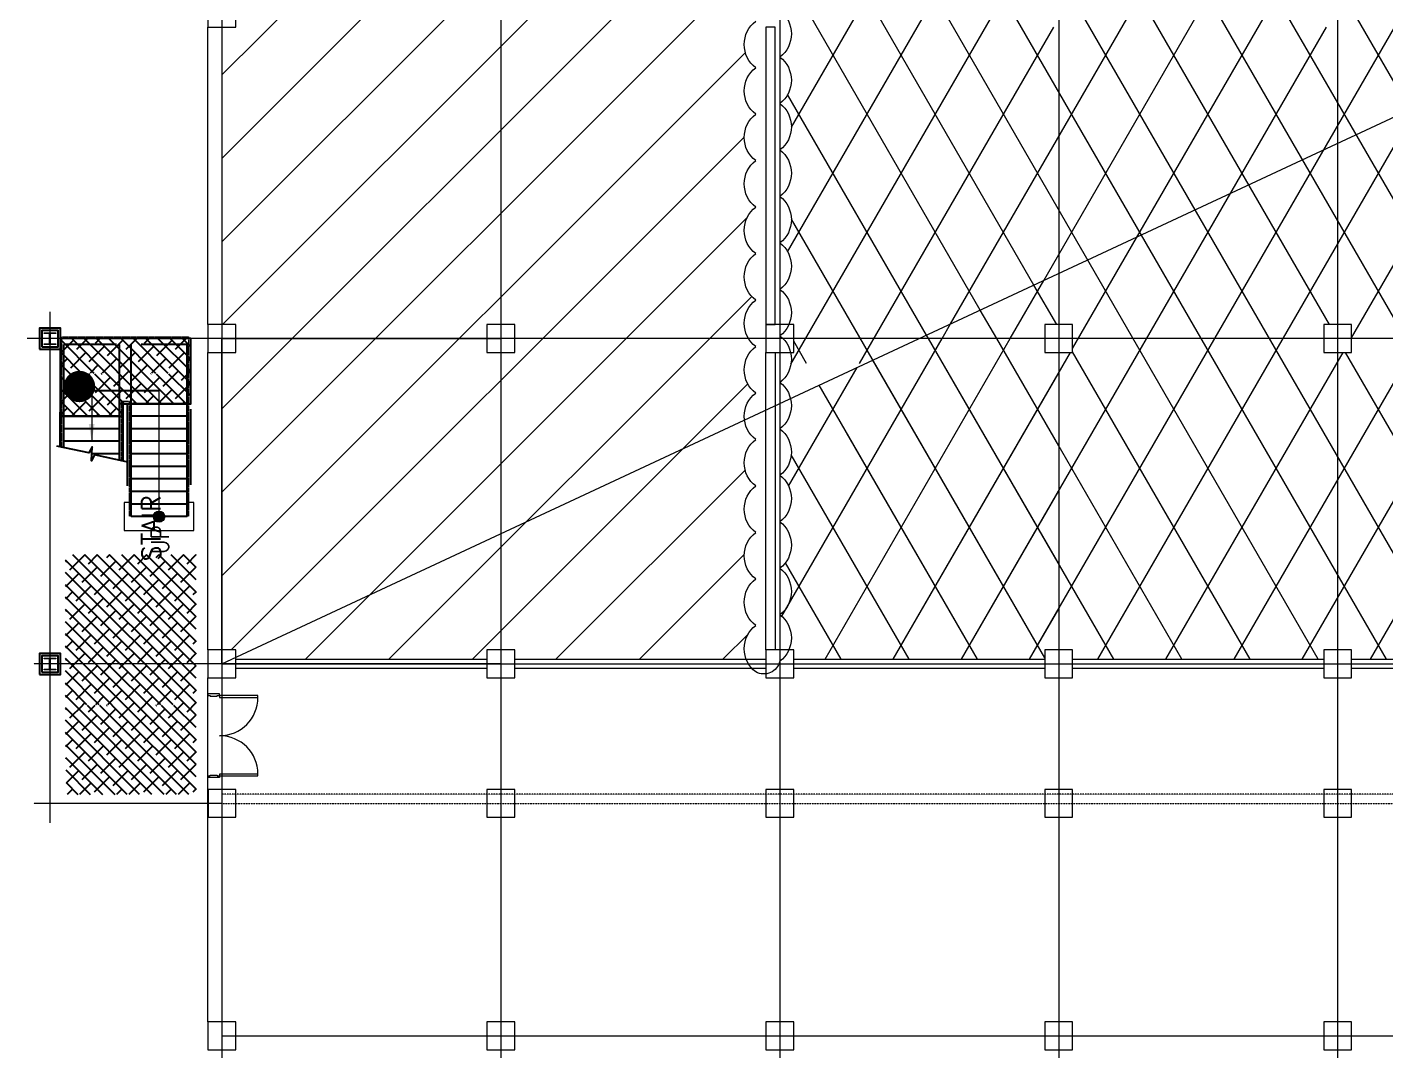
# Model space of a CAD drawing. Extents: x -59767 to 1106559, y -1290 to 1129522.
# Drawn here: x 597849 to 627075, y 431968 to 453993 of the extents above; entities that cross this region are included whole.
import ezdxf

# ---------------------------------------------------------------- set-up
doc = ezdxf.new("R2010")
doc.units = 0
for name, pattern in [('CENTER', [2, 1.25, -0.25, 0.25, -0.25]), ('HIDDEN', [0.375, 0.25, -0.125]), ('PHANTOMX2', [5, 2.5, -0.5, 0.5, -0.5, 0.5, -0.5])]:
    doc.linetypes.add(name, pattern=pattern)
doc.layers.get('0').update_dxf_attribs({"linetype": 'CONTINUOUS', "lineweight": 9})
for name, color, linetype, lineweight in [('CENTER', 1, 'CENTER', 9), ('COL', 4, 'CONTINUOUS', 5), ('COLUMN', 2, 'CONTINUOUS', 9), ('DOOR', 4, 'CONTINUOUS', 9), ('DRY WALL', 254, 'HIDDEN', 9), ('TEXT', 3, 'CONTINUOUS', 9), ('WALL', 7, 'CONTINUOUS', 9), ('WALL_200', 3, 'CONTINUOUS', 9), ('WALL_300', 7, 'CONTINUOUS', 9), ('중간선', 5, 'CONTINUOUS', 9), ('중심선', 1, 'CENTER', 9)]:
    doc.layers.add(name, color=color, linetype=linetype, lineweight=lineweight)
for name, color, linetype in [('CY', 4, 'CONTINUOUS'), ('DIM', 7, 'CONTINUOUS'), ('FIN', 6, 'CONTINUOUS'), ('M', 6, 'CONTINUOUS'), ('W-FIN', 4, 'CONTINUOUS')]:
    doc.layers.add(name, color=color, linetype=linetype)
doc.styles.add('ROMANS', font='romans.shx', dxfattribs={"bigfont": 'whgtxt.shx'})
doc.styles.get("Standard").update_dxf_attribs({"font": 'romans.shx', "bigfont": 'whtgtxt.shx'})
pattern_1 = [(60, (0, 0), (-1099.8523, 635), []), (120, (0, 0), (-1099.8523, -635), [])]

# ---------------------------------------------------------------- blocks, each defined once
blk = doc.blocks.new('column600')
at = {"layer": 'COLUMN', "linetype": 'Continuous'}
blk.add_lwpolyline([(-300, -300), (300, -300), (300, 300), (-300, 300)], close=True, dxfattribs=at)
blk = doc.blocks.new('DOT5')
at = {"ltscale": 0.5}
h = blk.add_hatch(color=256, dxfattribs=at)
h.dxf.hatch_style = 1
h.paths.add_polyline_path([(-7579, 38839, 1), (-7339, 38839, 1)])
at = {"color": 0, "ltscale": 0.5}
blk.add_circle((-7459, 38839), 120, dxfattribs=at)
blk = doc.blocks.new('ARR')
blk.add_solid([(3, -0.5), (3, 0.5), (0, 0)])
blk = doc.blocks.new('DOOR1800')
at = {"layer": 'DOOR', "color": 7}
for points in [[(35, 950), (35, 125), (75, 125), (75, 950), (35, 950)], [(1725, 950), (1725, 125), (1765, 125), (1765, 950), (1725, 950)]]:
    blk.add_lwpolyline(points, dxfattribs=at)
for points in [[(0, 125), (0, -125), (35, -125), (35, -75), (50, -75), (50, 75), (35, 75), (35, 125)], [(1800, 125), (1800, -125), (1765, -125), (1765, -75), (1750, -75), (1750, 75), (1765, 75), (1765, 125)]]:
    blk.add_lwpolyline(points, close=True, dxfattribs=at)
for centre, start, end in [((75, 125), 0, 90), ((1725, 125), 90, 180)]:
    blk.add_arc(centre, 825, start, end, dxfattribs=at)

msp = doc.modelspace()

# ---------------------------------------------------------------- hatches: boundary and pattern name
at = {"layer": 'M', "ltscale": 0.5}
h = msp.add_hatch(dxfattribs=at)
h.set_pattern_fill('ANSI38', color=6, scale=1500, angle=90)
h.set_pattern_definition([(135, (787376.12, 291603.08), (-132.58252, -132.58252), []), (225, (787376.12, 291603.08), (-132.58252, -397.74756), [468.75, -281.25])])
h.paths.add_polyline_path([(598557.3, 447292.1), (598557.3, 445622.1), (598637.3, 445622.1), (599917.3, 445622.1), (599917.3, 445892.1), (601367.3, 445892.1), (601367.3, 447292.1)])
h.paths.add_polyline_path([(599564.5, 446537.1), (598910.1, 446537.1), (599041.5, 446551.5), (599420.8, 446551.5)], flags=16)
h.paths.add_polyline_path([(601014.5, 446537.1), (600360.1, 446537.1), (600512.9, 446551.5), (600892.2, 446551.5)], flags=16)
h = msp.add_hatch(dxfattribs=at)
h.set_pattern_fill('ANSI38', color=6, scale=1500, angle=90)
h.set_pattern_definition([(135, (787492.13, 284467.28), (-132.58252, -132.58252), []), (225, (787492.13, 284467.28), (-132.58252, -397.74756), [468.75, -281.25])])
h.paths.add_polyline_path([(598673.3, 442638.2), (598673.3, 438486.3), (598690.3, 437485.5), (600033.3, 437485.5), (600033.3, 437485.5), (601483.3, 437485.5), (601483.3, 442638.2)])
h.paths.add_polyline_path([(599680.5, 439401.3), (599026.1, 439401.3), (599157.5, 439415.7), (599536.8, 439415.7)], flags=16)
h.paths.add_polyline_path([(601130.5, 439401.3), (600476.1, 439401.3), (600628.9, 439415.7), (601008.3, 439415.7)], flags=16)
at = {"layer": '중간선'}
h = msp.add_hatch(dxfattribs=at)
h.set_pattern_fill('ANSI31', color=170, scale=400)
h.paths.add_polyline_path([(602038.6, 447592.8), (602038.6, 453992.8), (602338.6, 453992.8), (602338.6, 454292.8), (607738.8, 454292.8), (607738.8, 453992.8), (608038.6, 453992.8), (608038.6, 447592.8), (607738.6, 447592.8), (607738.6, 447292.8), (602338.5, 447292.8), (602338.5, 447592.8)])
h.paths.add_polyline_path([(602038.6, 446992.8), (602338.5, 446992.8), (602338.5, 447292.8), (607738.6, 447292.8), (607738.6, 446992.8), (608038.6, 446992.8), (608038.6, 443092.8), (602338.6, 440432.8), (602338.6, 440592.8), (602038.6, 440592.8)])
h.paths.add_polyline_path([(602038.6, 454592.8), (602038.6, 460992.8), (602340, 460992.8), (607740.1, 460992.8), (608038.6, 460992.8), (608038.6, 454592.8), (607738.8, 454592.8), (607738.8, 454292.8), (602338.6, 454292.8), (602338.6, 454592.8)])
h.paths.add_polyline_path([(608038.6, 454592.8), (608038.6, 460992.8), (608340.1, 460992.8), (608340.1, 461292.8), (613367, 461292.8, 0.0940287), (613524, 461120.7, 0.5), (613524, 460120.7, 0.5), (613524, 459120.7, 0.5), (613524, 458120.7, 0.5), (613524, 457120.7, 0.5), (613524, 456120.7, 0.5), (613524, 455120.7, 0.3877382), (613367, 454292.8), (608338.8, 454292.8), (608338.8, 454592.8)])
h.paths.add_polyline_path([(608038.6, 447592.8), (608038.6, 453992.8), (608338.8, 453992.8), (608338.8, 454292.8), (613367, 454292.8, 0.0940319), (613524, 454120.7, 0.5), (613524, 453120.7, 0.5), (613524, 452120.7, 0.5), (613524, 451120.7, 0.5), (613524, 450120.7, 0.5), (613524, 449120.7, 0.5), (613524, 448120.7, 0.3877382), (613367, 447292.8), (608338.6, 447292.8), (608338.6, 447592.8)])
h.paths.add_polyline_path([(613396.6, 462992.5, -0.072713), (613524, 463120.7, -0.5), (613524, 464120.7, -0.5), (613524, 465120.7, -0.5), (613524, 466120.7, -0.5), (613524, 467120.7, -0.5), (613524, 468120.7, -0.0196129), (613496.9, 468142.8), (608338.8, 468142.8), (608338.8, 467992.8), (608038.6, 467992.8), (608038.6, 465492.8)])
h.paths.add_polyline_path([(608038.6, 440592.8), (608338.8, 440592.8), (608338.8, 440392.8), (613317.1, 440392.8, -0.3370999), (613524, 441120.7, -0.5), (613524, 442120.7, -0.5), (613524, 443120.7, -0.5), (613524, 444120.7, -0.5), (613524, 445120.7, -0.2015298), (613279.5, 445538.6), (608038.6, 443092.8), (608038.6, 440592.8)])
h.paths.add_polyline_path([(608038.6, 465492.8), (613396.6, 462992.5, 0.4122973), (613524, 462120.7, 0.3877419), (613367, 461292.8), (608340.1, 461292.8), (608340.1, 461592.8), (608038.6, 461592.8)])
h.paths.add_polyline_path([(608038.6, 443092.8), (608038.6, 446992.8), (608338.6, 446992.8), (608338.6, 447292.8), (613367, 447292.8, 0.0940319), (613524, 447120.7, 0.5), (613524, 446120.7, 0.271148), (613279.5, 445538.6)])
h.paths.add_polyline_path([(602338.6, 440392.8), (607738.8, 440392.8), (607738.8, 440592.8), (608038.6, 440592.8), (608038.6, 443092.8), (602338.6, 440432.8)])
h = msp.add_hatch(dxfattribs=at)
h.set_pattern_fill('DIAMONDS', color=210, scale=400)
h.set_pattern_definition(pattern_1)
h.paths.add_polyline_path([(614038.6, 453350.4, 0.2976769), (614272.2, 453992.8), (614338.6, 453992.8), (614338.6, 454292.8), (619738.6, 454292.8), (619738.6, 453992.8), (620038.6, 453992.8), (620038.6, 448692.8), (617038.6, 447292.8), (614338.5, 447292.8), (614338.5, 447592.8), (614233.1, 447592.8, 0.3514792), (614038.6, 448350.4, 0.5), (614038.6, 449350.4, 0.5), (614038.6, 450350.4, 0.5), (614038.6, 451350.4, 0.5), (614038.6, 452350.4, 0.5)])
h.paths.add_polyline_path([(614038.6, 460350.4, 0.2976739), (614272.2, 460992.8), (614340, 460992.8), (614340, 461292.8), (617038.6, 461292.8), (620038.6, 459892.8), (620038.6, 454592.8), (619738.6, 454592.8), (619738.6, 454292.8), (614338.6, 454292.8), (614338.6, 454592.8), (614233.1, 454592.8, 0.3514787), (614038.6, 455350.4, 0.5), (614038.6, 456350.4, 0.5), (614038.6, 457350.4, 0.5), (614038.6, 458350.4, 0.5), (614038.6, 459350.4, 0.5)])
h.paths.add_polyline_path([(617038.6, 447292.8), (619738.5, 447292.8), (619738.5, 446992.8), (620038.6, 446992.8), (620038.6, 440592.8), (619738.6, 440592.8), (619738.6, 440392.8), (614338.6, 440392.8), (614338.6, 440592.8), (614233.1, 440592.8, 0.3514864), (614038.6, 441350.4, 0.5), (614038.6, 442350.4, 0.5), (614038.6, 443350.4, 0.5), (614038.6, 444350.4, 0.5), (614038.6, 445350.4, 0.3012981), (614270.2, 446000.9), (614413.2, 446067.6), (614413.2, 445359), (614363.2, 445359), (614363.2, 445209), (614513.2, 445209), (614513.2, 445259), (615813.2, 445259), (615813.2, 445209), (615963.2, 445209), (615963.2, 445359), (615913.2, 445359), (615913.2, 446659), (615963.2, 446659), (615963.2, 446791)])
h.paths.add_polyline_path([(620038.6, 446992.8), (620338.5, 446992.8), (620338.5, 447292.8), (625738.5, 447292.8), (625738.5, 446992.8), (626038.6, 446992.8), (626038.6, 440592.8), (625738.6, 440592.8), (625738.6, 440392.8), (620338.6, 440392.8), (620338.6, 440592.8), (620038.6, 440592.8)])
h.paths.add_polyline_path([(626038.6, 446992.8), (626338.5, 446992.8), (626338.5, 447292.8), (631738.5, 447292.8), (631738.5, 446992.8), (631816.4, 446992.8, 0.4125263), (631943.6, 446120.7, 0.5), (631943.6, 445120.7, 0.5), (631943.6, 444120.7, 0.5), (631943.6, 443120.7, 0.5), (631943.6, 442120.7, 0.5), (631943.6, 441120.7, 0.3370944), (631736.6, 440392.8), (626338.6, 440392.8), (626338.6, 440592.8), (626038.6, 440592.8), (626038.6, 446992.8)])
h.paths.add_polyline_path([(626038.6, 447592.8), (626038.6, 451492.8), (631738.6, 454152.8), (631738.6, 453992.8), (631816.4, 453992.8, 0.4125269), (631943.6, 453120.7, 0.5), (631943.6, 452120.7, 0.5), (631943.6, 451120.7, 0.5), (631943.6, 450120.7, 0.5), (631943.6, 449120.7, 0.5), (631943.6, 448120.7, 0.3393583), (631738.5, 447388.1), (631738.5, 447292.8), (626338.5, 447292.8), (626338.5, 447592.8)])
h.paths.add_polyline_path([(626038.6, 460992.8), (626340, 460992.8), (626340, 461292.8), (631740, 461292.8), (631740, 460992.8), (631816.4, 460992.8, 0.4125229), (631943.6, 460120.7, 0.5), (631943.6, 459120.7, 0.5), (631943.6, 458120.7, 0.5), (631943.6, 457120.7, 0.5), (631943.6, 456120.7, 0.5), (631943.6, 455120.7, 0.3142515), (631719.8, 454441.6), (626038.6, 457092.8)])
h.paths.add_polyline_path([(620038.6, 459892.8), (626038.6, 457092.8), (626038.6, 454592.8), (625738.6, 454592.8), (625738.6, 454292.8), (620338.6, 454292.8), (620338.6, 454592.8), (620038.6, 454592.8)])
h.paths.add_polyline_path([(620038.6, 448692.8), (620038.6, 453992.8), (620338.6, 453992.8), (620338.6, 454292.8), (625738.6, 454292.8), (625738.6, 453992.8), (626038.6, 453992.8), (626038.6, 451492.8), (620038.6, 448692.8)])
h.paths.add_polyline_path([(620038.6, 460992.8), (620340, 460992.8), (620340, 461292.8), (625740, 461292.8), (625740, 460992.8), (626038.6, 460992.8), (626038.6, 457092.8), (620038.6, 459892.8)])
h.paths.add_polyline_path([(620038.6, 447592.8), (620038.6, 448692.8), (626038.6, 451492.8), (626038.6, 447592.8), (625738.5, 447592.8), (625738.5, 447292.8), (620338.5, 447292.8), (620338.5, 447592.8)])
h.paths.add_polyline_path([(626038.6, 457092.8), (631719.8, 454441.6, 0.0228527), (631738.6, 454387.7), (631738.6, 454292.8), (626338.6, 454292.8), (626338.6, 454592.8), (626038.6, 454592.8)])
h.paths.add_polyline_path([(626038.6, 451492.8), (626038.6, 453992.8), (626338.6, 453992.8), (626338.6, 454292.8), (631738.6, 454292.8), (631738.6, 454152.8)])
h.paths.add_polyline_path([(617038.6, 461292.8), (619740, 461292.8), (619740, 460992.8), (620038.6, 460992.8), (620038.6, 459892.8)])
h.paths.add_polyline_path([(614270.2, 446000.9, 0.1726868), (614038.6, 446350.4, 0.2976765), (614272.2, 446992.8), (614338.5, 446992.8), (614338.5, 447292.8), (617038.6, 447292.8), (615963.2, 446791), (615963.2, 446809), (615813.2, 446809), (615813.2, 446759), (614513.2, 446759), (614513.2, 446809), (614363.2, 446809), (614363.2, 446659), (614413.2, 446659), (614413.2, 446067.6)])
h = msp.add_hatch(dxfattribs=at)
h.set_pattern_fill('DIAMONDS', scale=400)
h.set_pattern_definition(pattern_1)
h.paths.add_polyline_path([(617038.6, 447292.8), (620038.6, 448692.8), (620038.6, 447592.8), (619738.5, 447592.8), (619738.5, 447292.8), (617038.6, 447292.8)])
h = msp.add_hatch(dxfattribs=at)
h.set_pattern_fill('DIAMONDS', color=210, scale=400)
h.set_pattern_definition(pattern_1)
h.paths.add_polyline_path([(617038.6, 447292.8), (619738.5, 447292.8), (619738.5, 446992.8), (620038.6, 446992.8), (620038.6, 440592.8), (619738.6, 440592.8), (619738.6, 440392.8), (614338.6, 440392.8), (614338.6, 440592.8), (614233.1, 440592.8, 0.3514864), (614038.6, 441350.4, 0.5), (614038.6, 442350.4, 0.5), (614038.6, 443350.4, 0.5), (614038.6, 444350.4, 0.5), (614038.6, 445350.4, 0.3012981), (614270.2, 446000.9), (617038.6, 447292.8)])

# ---------------------------------------------------------------- linework, layer by layer
at = {"color": 3, "linetype": 'PHANTOMX2', "ltscale": 2}
for p, q in [((598597.3, 447327.1), (601327.3, 447327.1)), ((598597.3, 444957.5), (598597.3, 447327.1)), ((601327.3, 443462.1), (601327.3, 447327.1)), ((600047.3, 445942.1), (599877.3, 445942.1)), ((599877.3, 444666.7), (599877.3, 445942.1)), ((600047.3, 443462.1), (600047.3, 445942.1))]:
    msp.add_line(p, q, dxfattribs=at)
at = {"const_width": 337.5}
msp.add_lwpolyline([(598804.5, 446261.4, -1), (599142, 446261.4, -1)], format="xyb", close=True, dxfattribs=at)
at = {"color": 3, "ltscale": 0.5}
msp.add_lwpolyline([(600087.3, 443762.1), (599937.3, 443762.1), (599937.3, 443162.1), (601437.3, 443162.1), (601437.3, 443762.1), (601287.3, 443762.1)], dxfattribs=at)
at = {"layer": 'CENTER', "linetype": 'Continuous'}
msp.add_line((598337.3, 447867.3), (598337.3, 436871.1), dxfattribs=at)
at = {"layer": 'COL', "color": 2, "linetype": 'Continuous'}
for points in [[(598357.8, 447403.1, 0.4142136), (598341.8, 447387.1), (598341.8, 447197.1, 0.4142136), (598357.8, 447181.1), (598462.3, 447181.1), (598462.3, 447167.1), (598212.3, 447167.1), (598212.3, 447181.1), (598316.8, 447181.1, 0.4142136), (598332.8, 447197.1), (598332.8, 447387.1, 0.4142136), (598316.8, 447403.1), (598212.3, 447403.1), (598212.3, 447417.1), (598462.3, 447417.1), (598462.3, 447403.1)], [(598357.8, 440403, 0.4142136), (598341.8, 440387), (598341.8, 440197, 0.4142136), (598357.8, 440181), (598462.3, 440181), (598462.3, 440167), (598212.3, 440167), (598212.3, 440181), (598316.8, 440181, 0.4142136), (598332.8, 440197), (598332.8, 440387, 0.4142136), (598316.8, 440403), (598212.3, 440403), (598212.3, 440417), (598462.3, 440417), (598462.3, 440403)]]:
    msp.add_lwpolyline(points, format="xyb", close=True, dxfattribs=at)
at = {"layer": 'CY'}
msp.add_line((601367.3, 444801.2), (601367.3, 445776.6), dxfattribs=at)
at = {"layer": 'DIM', "ltscale": 0.5}
msp.add_line((599237.3, 446176.3), (600687.3, 446176.3), dxfattribs=at)
at = {"layer": 'DRY WALL', "linetype": 'HIDDEN', "lineweight": 9, "ltscale": 0.5}
msp.add_lwpolyline([(602038.6, 437292.8), (686590, 437292.8), (686590, 437492.8), (602038.6, 437492.8)], close=True, dxfattribs=at)
at = {"layer": 'FIN', "ltscale": 0.5}
for points in [[(598112.3, 447067.1), (598562.3, 447067.1), (598562.3, 447517.1), (598112.3, 447517.1)], [(598162.3, 447117.1), (598512.3, 447117.1), (598512.3, 447467.1), (598162.3, 447467.1)], [(598637.3, 445622.1), (599917.3, 445622.1), (599917.3, 445892.1), (601367.3, 445892.1), (601367.3, 447292.1), (598557.3, 447292.1), (598557.3, 445622.1)], [(598112.3, 440067), (598562.3, 440067), (598562.3, 440517), (598112.3, 440517)], [(598162.3, 440117), (598512.3, 440117), (598512.3, 440467), (598162.3, 440467)]]:
    msp.add_lwpolyline(points, close=True, dxfattribs=at)
at = {"layer": 'M'}
msp.add_lwpolyline([(599987.3, 444642.8), (599299.9, 444791.8), (599231, 444661.9), (599237.3, 444812.1), (599243.6, 444962.2), (599174.6, 444832.3), (598487.3, 444981.3)], dxfattribs=at)
at = {"layer": 'W-FIN', "ltscale": 0.5}
for p, q in [((599187.3, 447167.1), (598637.3, 447167.1)), ((598637.3, 444948.8), (598637.3, 447167.1)), ((599773.5, 447167.1), (599187.3, 447167.1)), ((599837.3, 444675.3), (599837.3, 447167.1)), ((600087.3, 443462.1), (600087.3, 447167.1)), ((601287.3, 447167.1), (600301, 447167.1)), ((601287.3, 443462.1), (601287.3, 447167.1)), ((598557.3, 444966.1), (598557.3, 445706.6)), ((601287.3, 445892.1), (599837.3, 445892.1)), ((599917.3, 444658), (599917.3, 445892.1)), ((600007.3, 444123.1), (600007.3, 445892.1)), ((599837.3, 445622.1), (598637.3, 445622.1)), ((601287.3, 445622.1), (600087.3, 445622.1)), ((599837.3, 445352.1), (598637.3, 445352.1)), ((601287.3, 445352.1), (600087.3, 445352.1)), ((599837.3, 445082.1), (598637.3, 445082.1)), ((601287.3, 445082.1), (600087.3, 445082.1)), ((599837.3, 444812.1), (599237.3, 444812.1)), ((601287.3, 444812.1), (600087.3, 444812.1)), ((601287.3, 444542.1), (600087.3, 444542.1)), ((601367.3, 444146.8), (601367.3, 444801.2)), ((601287.3, 444272.1), (600087.3, 444272.1)), ((601287.3, 444002.1), (600087.3, 444002.1)), ((601287.3, 443732.1), (600087.3, 443732.1)), ((601287.3, 443462.1), (600087.3, 443462.1))]:
    msp.add_line(p, q, dxfattribs=at)
at = {"layer": 'WALL', "color": 0, "ltscale": 0.5}
for p, q in [((599237.3, 446176.3), (599237.3, 445082.1)), ((600687.3, 443462.1), (600687.3, 446176.3))]:
    msp.add_line(p, q, dxfattribs=at)
at = {"layer": 'WALL_200', "ltscale": 0.5}
for points in [[(613740.1, 447592.8), (613940.1, 447592.8), (613940.1, 453992.8), (613740.1, 453992.8)], [(613940.1, 446992.8), (613940.1, 440592.8), (613740.1, 440592.8), (613740.1, 446992.8)], [(602338.6, 440392.8), (607738.8, 440392.8), (607738.8, 440192.8), (602338.6, 440192.8)], [(608338.8, 440392.8), (613738.6, 440392.8), (613738.6, 440192.8), (608338.8, 440192.8)], [(614338.6, 440392.8), (619738.6, 440392.8), (619738.6, 440192.8), (614338.6, 440192.8)], [(620338.6, 440392.8), (625738.6, 440392.8), (625738.6, 440192.8), (620338.6, 440192.8)], [(626338.6, 440392.8), (631738.6, 440392.8), (631738.6, 440192.8), (626338.6, 440192.8)]]:
    msp.add_lwpolyline(points, close=True, dxfattribs=at)
at = {"layer": 'WALL_300', "linetype": 'Continuous', "lineweight": 9}
for points in [[(602038.6, 453992.8), (602038.6, 447592.8), (601738.6, 447592.8), (601738.6, 453992.8)], [(602038.5, 446992.8), (602038.6, 440592.8), (601738.6, 440592.8), (601738.5, 446992.8)], [(602038.6, 439992.8), (602038.6, 432592.8), (601738.6, 432592.8), (601738.6, 439992.8)]]:
    msp.add_lwpolyline(points, close=True, dxfattribs=at)
at = {"layer": '중간선'}
msp.add_line((602038.6, 440292.8), (662038.6, 468292.8), dxfattribs=at)
at = {"layer": '중간선', "color": 10}
msp.add_lwpolyline([(614038.6, 454350.4, -0.5), (614038.6, 453350.4, -0.5), (614038.6, 452350.4, -0.5), (614038.6, 451350.4, -0.5), (614038.6, 450350.4, -0.5), (614038.6, 449350.4, -0.5), (614038.6, 448350.4, -0.5), (614038.6, 447350.4, -0.5), (614038.6, 446350.4, -0.5), (614038.6, 445350.4, -0.5), (614038.6, 444350.4, -0.5), (614038.6, 443350.4, -0.5), (614038.6, 442350.4, -0.5), (614038.6, 441350.4, -0.5), (614038.6, 440350.4, -0.5), (613524, 440120.7, -0.5), (613524, 441120.7, -0.5), (613524, 442120.7, -0.5), (613524, 443120.7, -0.5), (613524, 444120.7, -0.5), (613524, 445120.7, -0.5), (613524, 446120.7, -0.5), (613524, 447120.7, -0.5), (613524, 448120.7, -0.5), (613524, 449120.7, -0.5), (613524, 450120.7, -0.5), (613524, 451120.7, -0.5), (613524, 452120.7, -0.5), (613524, 453120.7, -0.5), (613524, 454120.7, -0.5)], format="xyb", dxfattribs=at)
at = {"layer": '중간선', "color": 2}
msp.add_lwpolyline([(602038.6, 447292.8), (608038.8, 447292.8), (608038.8, 440292.8), (602038.6, 440292.8)], close=True, dxfattribs=at)
at = {"layer": '중심선'}
for p, q in [((602038.6, 469140.2), (602038.6, 405642.8)), ((608038.6, 469140.2), (608038.6, 405642.8)), ((614038.6, 469140.2), (614038.6, 405642.8)), ((620038.6, 469140.2), (620038.6, 405642.8)), ((626038.6, 469140.2), (626038.6, 405642.8)), ((602037.3, 447292.8), (597849, 447292.8)), ((694688.6, 447292.8), (602038.6, 447292.8)), ((602037.3, 440292.8), (597989.2, 440292.8)), ((602038.6, 440292.8), (694688.6, 440292.8)), ((602037.3, 437292.8), (597989.2, 437292.8)), ((602038.6, 432292.8), (694688.6, 432292.8))]:
    msp.add_line(p, q, dxfattribs=at)

# ---------------------------------------------------------------- block references
at = {"color": 0, "rotation": 90}
msp.add_blockref('DOT5', (639526.5, 450921.1), dxfattribs=at)
at = {"layer": 'COLUMN', "linetype": 'Continuous'}
for p in [(602038.6, 454292.8), (602038.5, 447292.8), (608038.6, 447292.8), (614038.5, 447292.8), (620038.5, 447292.8), (626038.5, 447292.8), (602038.6, 440292.8), (608038.8, 440292.8), (614038.6, 440292.8), (620038.6, 440292.8), (626038.6, 440292.8), (602038.8, 437292.8), (608038.8, 437292.8), (614038.6, 437292.8), (620038.6, 437292.8), (626038.6, 437292.8), (602038.6, 432292.8), (608038.6, 432292.8), (614038.6, 432292.8), (620038.6, 432292.8), (626038.6, 432292.8)]:
    msp.add_blockref('column600', p, dxfattribs=at)
at = {"layer": 'DOOR', "rotation": 270}
msp.add_blockref('DOOR1800', (601863.6, 439648), dxfattribs=at)
at = {"layer": 'WALL', "xscale": -125, "yscale": 125, "zscale": 125, "rotation": 270}
msp.add_blockref('ARR', (599236.8, 445079.6), dxfattribs=at)

# ---------------------------------------------------------------- texts
at = {"color": 0, "ltscale": 0.5, "style": 'ROMANS', "width": 0.9}
msp.add_text('UP', height=375, rotation=90, dxfattribs=at).set_placement((600892.7, 442654.1))
at = {"layer": 'TEXT', "lineweight": 9}
msp.add_text('STAIR', height=400, rotation=90, dxfattribs=at).set_placement((600715.3, 442501.6))

doc.saveas('drawing.dxf')
